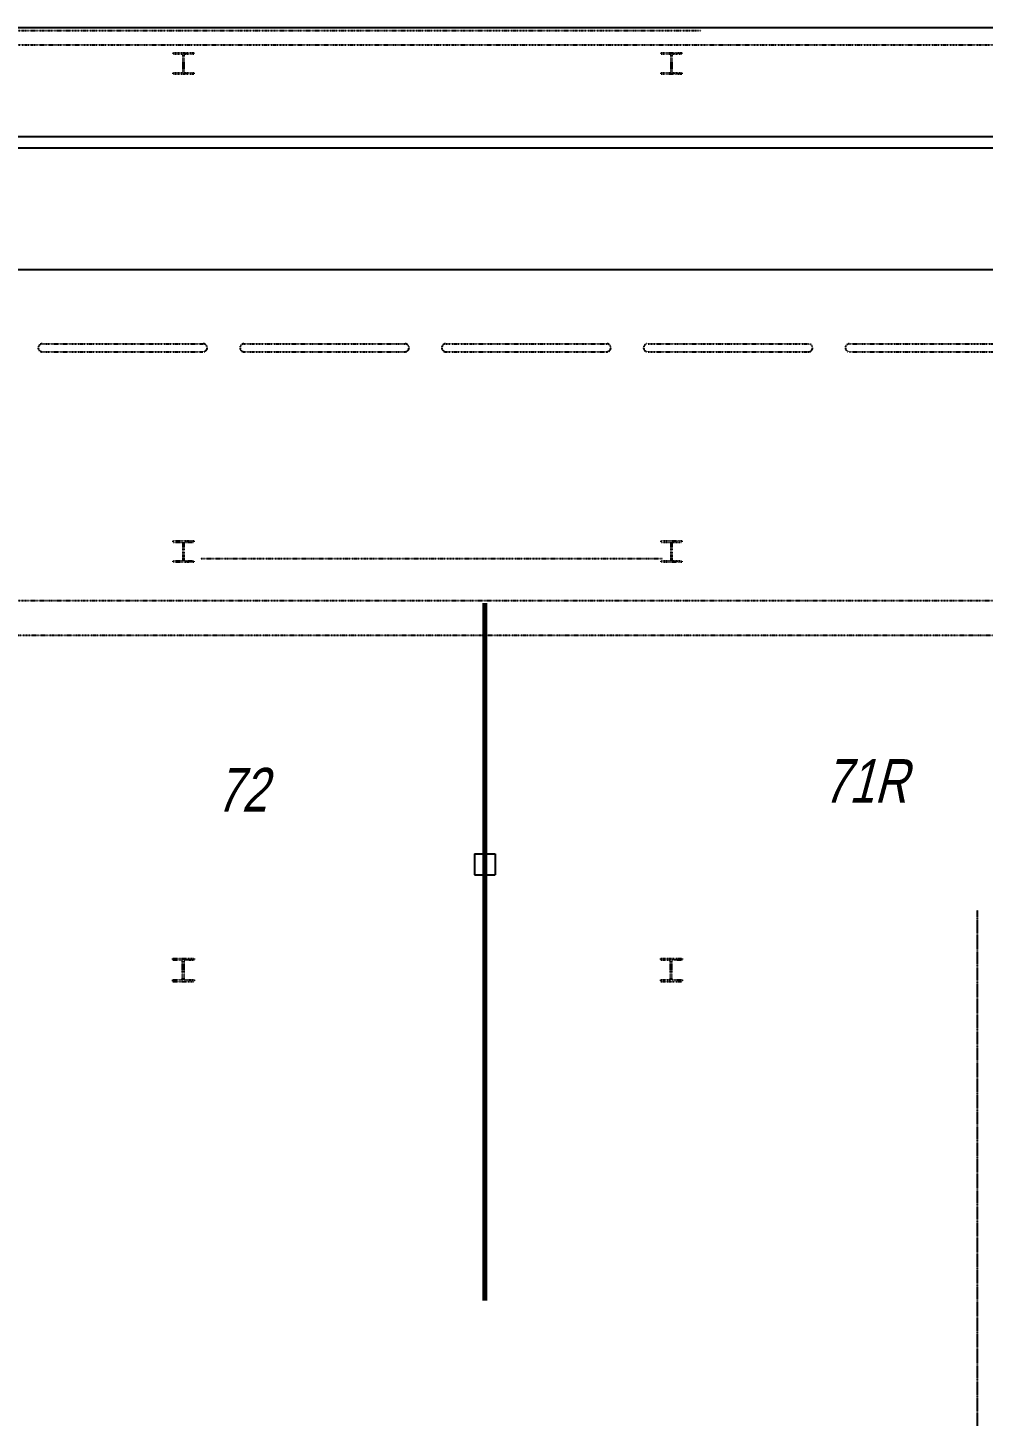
# Model space of a CAD drawing. Header units: millimetres. Extents: x -1732 to 458256, y -4349 to 130988.
# Drawn here: x 99257 to 112965, y 110731 to 130640 of the extents above; entities that cross this region are included whole.
import ezdxf

# ---------------------------------------------------------------- set-up
doc = ezdxf.new("R2010")
doc.units = ezdxf.units.MM
doc.header["$LTSCALE"] = 0.01
doc.header["$MEASUREMENT"] = 0
doc.linetypes.add('CENTER2', pattern=[28.575, 19.05, -3.175, 3.175, -3.175])
doc.linetypes.add('PHANTOM2', pattern=[31.75, 15.875, -3.175, 3.175, -3.175, 3.175, -3.175])
for name, color, linetype in [('F-E-EQP', 251, 'CONTINUOUS'), ('F-E-EQP-AXE', 251, 'CENTER2'), ('F-E-EQP-PH2', 251, 'PHANTOM2'), ('NODETEXT', 5, 'CONTINUOUS'), ('NODETEXTOLD', 5, 'CONTINUOUS'), ('S-E-ACI', 251, 'PHANTOM2'), ('S-E-BET', 251, 'PHANTOM2')]:
    doc.layers.add(name, color=color, linetype=linetype)
doc.styles.add('TEXTXP', font='arial.ttf', dxfattribs={"width": 0.75, "oblique": 15})

msp = doc.modelspace()

# ---------------------------------------------------------------- linework, layer by layer
at = {"layer": 'F-E-EQP'}
for p, q in [((164656.04027, 130640.39308), (16792.87855, 130640.39308)), ((124281.47637, 129074.69968), (28164.22051, 129074.69968)), ((122881.49339, 128915.94968), (28164.22051, 128915.94968)), ((122881.49339, 127169.69968), (28164.22051, 127169.69968))]:
    msp.add_line(p, q, dxfattribs=at)
at = {"layer": 'F-E-EQP-AXE'}
msp.add_line((112885.15801, 101205.93445), (112885.15801, 117988.21057), dxfattribs=at)
at = {"layer": 'F-E-EQP-PH2'}
for p, q in [((99464.15801, 126108.69968), (101775.15801, 126108.69968)), ((102359.15801, 126108.69968), (104670.15801, 126108.69968)), ((105254.15801, 126108.69968), (107565.15801, 126108.69968)), ((108149.15801, 126108.69968), (110460.15801, 126108.69968)), ((111044.15801, 126108.69968), (113355.15801, 126108.69968)), ((99464.15801, 125994.69968), (101775.15801, 125994.69968)), ((102359.15801, 125994.69968), (104670.15801, 125994.69968)), ((105254.15801, 125994.69968), (107565.15801, 125994.69968)), ((108149.15801, 125994.69968), (110460.15801, 125994.69968)), ((111044.15801, 125994.69968), (113355.15801, 125994.69968)), ((94719.40557, 122429.36454), (139729.03907, 122429.36454)), ((94887.90324, 121929.38891), (139729.03907, 121929.38891))]:
    msp.add_line(p, q, dxfattribs=at)
for centre, start, end in [((99464.15801, 126051.69968), 90, 270), ((101775.15801, 126051.69968), 270, 90), ((102359.15801, 126051.69968), 90, 270), ((104670.15801, 126051.69968), 270, 90), ((105254.15801, 126051.69968), 90, 270), ((107565.15801, 126051.69968), 270, 90), ((108149.15801, 126051.69968), 90, 270), ((110460.15801, 126051.69968), 270, 90), ((111044.15801, 126051.69968), 90, 270)]:
    msp.add_arc(centre, 57, start, end, dxfattribs=at)
at = {"layer": 'S-E-ACI'}
for p, q in [((101339.12551, 130281.10243), (101639.12186, 130281.10243)), ((101339.12551, 130281.10243), (101339.12551, 130266.09712)), ((101339.12551, 130266.09712), (101481.58903, 130266.09712)), ((101481.58903, 130266.09712), (101481.58903, 129996.10223)), ((101496.59433, 130266.09712), (101639.12186, 130266.09712)), ((101496.59433, 130266.09712), (101496.59433, 129996.10223)), ((101639.12186, 130281.10243), (101639.12186, 130266.09712)), ((108338.93066, 130281.10243), (108638.93615, 130281.10243)), ((108338.93066, 130281.10243), (108338.93066, 130266.09712)), ((108338.93066, 130266.09712), (108481.43075, 130266.09712)), ((108481.43075, 130266.09712), (108481.43075, 129996.10223)), ((108496.43606, 130266.09712), (108638.93615, 130266.09712)), ((108496.43606, 130266.09712), (108496.43606, 129996.10223)), ((108638.93615, 130281.10243), (108638.93615, 130266.09712)), ((101339.12551, 129996.10223), (101339.12551, 129981.09693)), ((101339.12551, 129996.10223), (101481.58903, 129996.10223)), ((101339.12551, 129981.09693), (101639.12186, 129981.09693)), ((101496.59433, 129996.10223), (101639.12186, 129996.10223)), ((101639.12186, 129996.10223), (101639.12186, 129981.09693)), ((108338.93066, 129996.10223), (108338.93066, 129981.09693)), ((108338.93066, 129996.10223), (108481.43075, 129996.10223)), ((108338.93066, 129981.09693), (108638.93615, 129981.09693)), ((108496.43606, 129996.10223), (108638.93615, 129996.10223)), ((108638.93615, 129996.10223), (108638.93615, 129981.09693)), ((101339.15983, 123281.09785), (101339.15983, 123266.10169)), ((101339.15983, 123281.09785), (101639.15618, 123281.09785)), ((101339.15983, 123266.10169), (101481.65993, 123266.10169)), ((101481.65993, 123266.10169), (101481.65993, 122996.09766)), ((101496.65609, 123266.10169), (101639.15618, 123266.10169)), ((101496.65609, 123266.10169), (101496.65609, 122996.09766)), ((101639.15618, 123281.09785), (101639.15618, 123266.10169)), ((108339.15983, 123281.09785), (108339.15983, 123266.10169)), ((108339.15983, 123281.09785), (108639.15618, 123281.09785)), ((108339.15983, 123266.10169), (108481.65993, 123266.10169)), ((108481.65993, 123266.10169), (108481.65993, 122996.09766)), ((108496.65609, 123266.10169), (108639.15618, 123266.10169)), ((108496.65609, 123266.10169), (108496.65609, 122996.09766)), ((108639.15618, 123281.09785), (108639.15618, 123266.10169)), ((101339.15983, 122996.09766), (101481.65993, 122996.09766)), ((101339.15983, 122996.09766), (101339.15983, 122981.1015)), ((101339.15983, 122981.1015), (101639.15618, 122981.1015)), ((101496.65609, 122996.09766), (101639.15618, 122996.09766)), ((101639.15618, 122996.09766), (101639.15618, 122981.1015)), ((108361.69922, 123024.56751), (101736.53289, 123024.56751)), ((108339.15983, 122996.09766), (108481.65993, 122996.09766)), ((108339.15983, 122996.09766), (108339.15983, 122981.1015)), ((108339.15983, 122981.1015), (108639.15618, 122981.1015)), ((108496.65609, 122996.09766), (108639.15618, 122996.09766)), ((108639.15618, 122996.09766), (108639.15618, 122981.1015)), ((101334.15801, 117296.09968), (101644.15801, 117296.09968)), ((101334.15801, 117296.09968), (101334.15801, 117276.09584)), ((101334.15801, 117276.09584), (101479.15801, 117276.09584)), ((101479.15801, 116986.10352), (101479.15801, 117276.09584)), ((101499.15801, 116986.10352), (101499.15801, 117276.09584)), ((101499.15801, 117276.09584), (101644.15801, 117276.09584)), ((101644.15801, 117296.09968), (101644.15801, 117276.09968)), ((108334.15801, 117296.09968), (108644.15801, 117296.09968)), ((108334.15801, 117296.09968), (108334.15801, 117276.09584)), ((108334.15801, 117276.09584), (108479.15801, 117276.09584)), ((108479.15801, 116986.10352), (108479.15801, 117276.09584)), ((108499.15801, 116986.10352), (108499.15801, 117276.09584)), ((108499.15801, 117276.09584), (108644.15801, 117276.09584)), ((108644.15801, 117296.09968), (108644.15801, 117276.09968)), ((101334.15801, 116986.10352), (101479.15801, 116986.10352)), ((101334.15801, 116986.10352), (101334.15801, 116966.09968)), ((101334.15801, 116966.09968), (101644.15801, 116966.09968)), ((101499.15801, 116986.10352), (101644.15801, 116986.10352)), ((101644.15801, 116986.09968), (101644.15801, 116966.09968)), ((108334.15801, 116986.10352), (108479.15801, 116986.10352)), ((108334.15801, 116986.09968), (108334.15801, 116966.09968)), ((108334.15801, 116966.09968), (108644.15801, 116966.09968)), ((108499.15801, 116986.10352), (108644.15801, 116986.10352)), ((108644.15801, 116986.09968), (108644.15801, 116966.09968))]:
    msp.add_line(p, q, dxfattribs=at)
at = {"layer": 'S-E-ACI', "linetype": 'Continuous'}
for p, q in [((105664.22482, 118794.44926), (105664.22482, 118494.44926)), ((105664.22482, 118794.44926), (105964.22482, 118794.44926)), ((105964.22482, 118794.44926), (105964.22482, 118494.44926)), ((105664.22482, 118494.44926), (105964.22482, 118494.44926))]:
    msp.add_line(p, q, dxfattribs=at)
at = {"layer": 'S-E-ACI', "linetype": 'Continuous', "const_width": 75}
msp.add_lwpolyline([(105814.22482, 122390.03286), (105814.22482, 112390.03286)], dxfattribs=at)
at = {"layer": 'S-E-BET'}
for p, q in [((108917.59955, 130595.01141), (63271.34591, 130595.01141)), ((63271.34591, 130394.99555), (118069.0702, 130394.99555))]:
    msp.add_line(p, q, dxfattribs=at)

# ---------------------------------------------------------------- texts
at = {"layer": 'NODETEXT', "style": 'TEXTXP', "oblique": 15, "width": 0.75}
for s, p in [('71R', (110671.56445, 119527.86812)), ('72', (101958.41268, 119401.95587))]:
    msp.add_text(s, height=625, dxfattribs=at).set_placement(p)
at = {"layer": 'NODETEXTOLD', "style": 'TEXTXP', "oblique": 15, "width": 0.75}
for s, p in [('71R', (110671.56445, 119527.86812)), ('72', (101958.41268, 119401.95587))]:
    msp.add_text(s, height=625, dxfattribs=at).set_placement(p)

doc.saveas('drawing.dxf')
